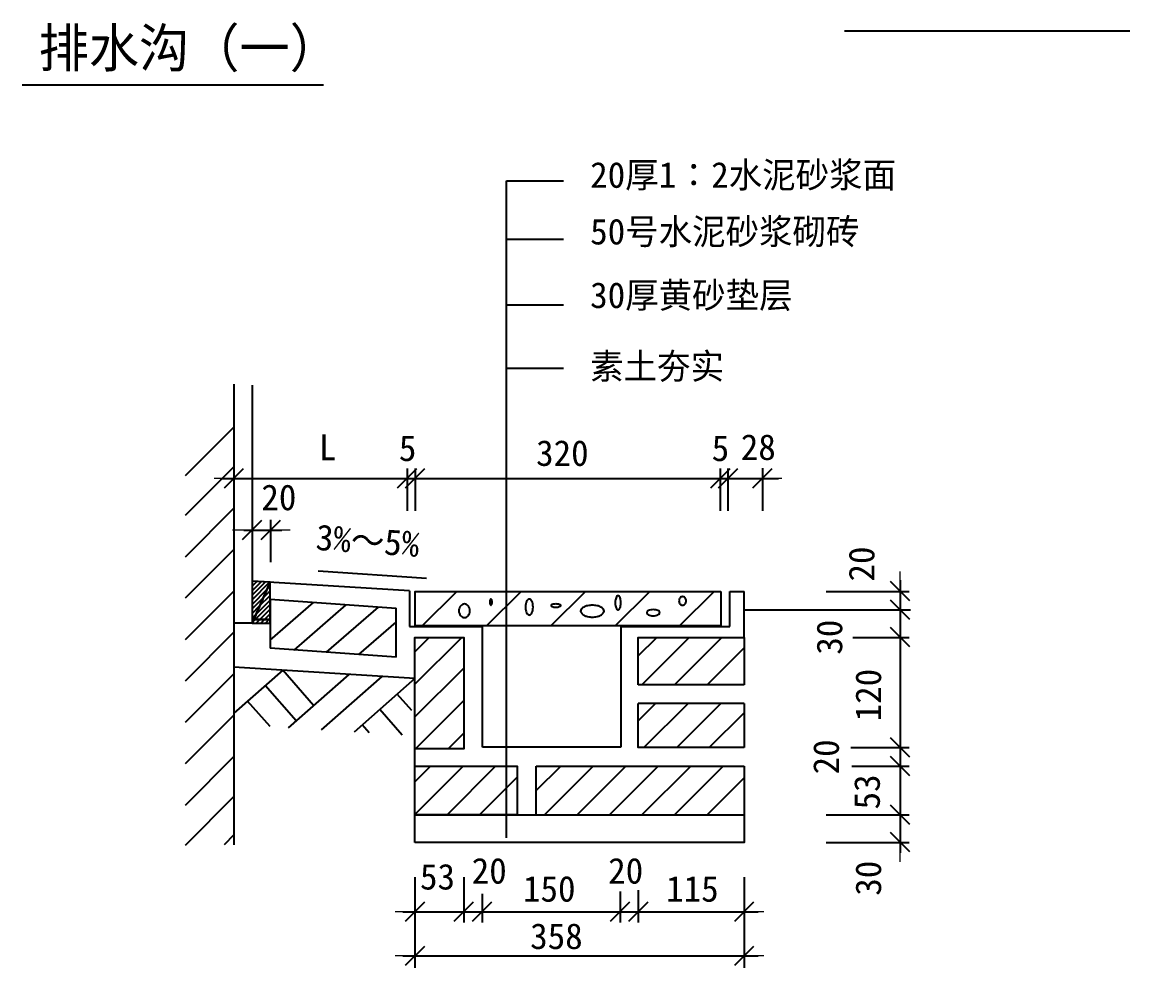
# Model space of a CAD drawing. Header units: metres. Extents: x 426 to 494, y -3 to 112.
# Drawn here: x 438.45 to 481.47, y 39.94 to 76.66 of the extents above; entities that cross this region are included whole.
import ezdxf

# ---------------------------------------------------------------- set-up
doc = ezdxf.new("R2010")
doc.units = ezdxf.units.M
doc.layers.add('zz-1', color=7, linetype='Continuous')
doc.layers.add('标注', color=2, linetype='Continuous')

# ---------------------------------------------------------------- blocks, each defined once
blk = doc.blocks.new('_ArchTick')
at = {"color": 3, "lineweight": 15}
blk.add_line((-1.52, 0), (1.53, 0), dxfattribs=at)
at = {"color": 0, "linetype": 'ByBlock'}
blk.add_lwpolyline([(-0.74, -0.75), (0.76, 0.75)], dxfattribs=at)

msp = doc.modelspace()

# ---------------------------------------------------------------- hatches: boundary and pattern name
h = msp.add_hatch()
h.set_pattern_fill('SOLID')
h.paths.add_polyline_path([(448.08, 54.91), (447.38, 54.96), (447.38, 53.33), (447.38, 53.33), (448.08, 54.91)])
h = msp.add_hatch()
h.set_pattern_fill('SOLID')
h.paths.add_polyline_path([(447.38, 53.33), (448.08, 53.33), (448.08, 54.91), (448.08, 54.91), (447.38, 53.33)])
h = msp.add_hatch()
h.set_pattern_fill('SOLID')
h.paths.add_polyline_path([(447.38, 53.46), (447.38, 53.46), (448.08, 53.46), (447.38, 53.46), (447.38, 53.46)])

# ---------------------------------------------------------------- linework, layer by layer
for p, q in [((457.26, 58.14), (457.26, 70.5)), ((457.26, 70.5), (459.48, 70.5)), ((457.26, 68.24), (459.48, 68.24)), ((457.26, 65.69), (459.48, 65.69)), ((457.26, 63.23), (459.48, 63.23)), ((447.38, 62.57), (447.38, 53.46)), ((446.67, 60.93), (444.78, 59.04)), ((446.67, 59.4), (444.78, 57.5)), ((446.14, 58.94), (467.83, 58.94)), ((453.4, 59.33), (453.4, 57.68)), ((453.71, 59.33), (453.71, 57.68)), ((465.56, 59.33), (465.56, 57.68)), ((465.86, 59.33), (465.86, 57.68)), ((467.2, 59.34), (467.2, 57.68)), ((457.26, 44.99), (457.26, 58.44)), ((446.67, 57.79), (444.78, 55.89)), ((448.1, 57.34), (448.1, 55.69)), ((447.06, 56.94), (448.53, 56.94)), ((446.67, 56.18), (444.78, 54.29)), ((449.94, 55.35), (454.16, 55.07)), ((453.5, 54.58), (447.38, 54.96)), ((448.08, 53.46), (448.08, 54.92)), ((472.55, 54.99), (472.55, 44.41)), ((446.67, 54.57), (444.78, 52.68)), ((448.08, 54.25), (452.97, 53.9)), ((448.08, 54.25), (448.08, 52.35)), ((453.5, 54.58), (453.5, 53.19)), ((453.98, 53.22), (455.33, 54.56)), ((456.48, 53.22), (457.83, 54.56)), ((458.98, 53.22), (460.33, 54.56)), ((461.48, 53.22), (462.83, 54.56)), ((463.98, 53.22), (465.33, 54.56)), ((465.93, 54.56), (466.49, 54.56)), ((465.93, 53.19), (465.93, 54.56)), ((466.49, 52.77), (466.49, 54.56)), ((469.68, 54.56), (472.9, 54.56)), ((448.08, 52.66), (449.77, 54.13)), ((449.01, 52.28), (451.03, 54.04)), ((450.27, 52.2), (452.29, 53.95)), ((452.97, 52.01), (452.97, 53.9)), ((447.38, 53.46), (448.08, 53.46)), ((451.53, 52.11), (452.97, 53.36)), ((446.67, 52.97), (444.78, 51.07)), ((447.38, 53.33), (446.67, 53.33)), ((453.5, 53.19), (456.33, 53.19)), ((456.33, 48.51), (456.33, 53.19)), ((461.7, 53.19), (465.93, 53.19)), ((461.7, 53.19), (461.7, 48.51)), ((453.7, 50.95), (455.52, 52.77)), ((453.7, 52.21), (454.26, 52.77)), ((462.38, 52.05), (463.1, 52.77)), ((462.52, 50.93), (464.36, 52.77)), ((463.79, 50.93), (465.62, 52.77)), ((470.71, 52.77), (472.9, 52.77)), ((452.97, 52.01), (448.08, 52.35)), ((465.05, 50.93), (466.49, 52.37)), ((446.67, 51.36), (444.78, 49.47)), ((453.7, 51.17), (446.67, 51.61)), ((448.57, 51.5), (446.67, 49.83)), ((449.77, 50.13), (448.57, 51.5)), ((451.14, 51.33), (448.78, 49.26)), ((452.42, 51.25), (450.06, 49.18)), ((453.7, 49.69), (455.6, 51.58)), ((449.09, 49.53), (447.89, 50.9)), ((453.7, 51.17), (451.34, 49.09)), ((453.58, 49.93), (453.02, 50.57)), ((448.08, 49.31), (447.2, 50.3)), ((453.21, 48.97), (452.34, 49.97)), ((453.73, 48.45), (455.6, 50.32)), ((462.38, 49.53), (463.05, 50.2)), ((462.6, 48.49), (464.31, 50.2)), ((463.87, 48.49), (465.58, 50.2)), ((446.67, 49.75), (444.78, 47.86)), ((465.13, 48.49), (466.49, 49.84)), ((451.93, 49.06), (451.65, 49.37)), ((454.99, 48.45), (455.6, 49.05)), ((453.7, 47.77), (453.7, 48.45)), ((461.7, 48.51), (456.33, 48.51)), ((470.63, 48.49), (472.9, 48.49)), ((446.67, 48.15), (444.78, 46.25)), ((453.7, 45.9), (455.58, 47.77)), ((453.7, 47.16), (454.31, 47.77)), ((454.95, 45.88), (456.84, 47.77)), ((458.41, 47.77), (466.49, 47.77)), ((458.41, 46.82), (459.37, 47.77)), ((458.41, 45.88), (458.41, 47.77)), ((458.74, 45.88), (460.63, 47.77)), ((460, 45.88), (461.89, 47.77)), ((461.26, 45.88), (463.15, 47.77)), ((462.52, 45.88), (464.42, 47.77)), ((463.79, 45.88), (465.68, 47.77)), ((466.49, 47.77), (466.49, 45.88)), ((470.67, 47.77), (472.9, 47.77)), ((456.21, 45.88), (457.68, 47.35)), ((465.05, 45.88), (466.49, 47.32)), ((446.67, 46.59), (444.78, 44.69)), ((469.68, 45.88), (472.9, 45.88)), ((446.67, 45.11), (446.29, 44.72)), ((469.68, 44.81), (472.9, 44.81)), ((453.7, 43.46), (453.7, 39.94)), ((455.6, 43.46), (455.6, 41.7)), ((466.49, 43.46), (466.49, 39.94)), ((456.31, 42.81), (456.31, 41.7)), ((461.67, 42.91), (461.67, 41.7)), ((462.38, 42.95), (462.38, 41.7)), ((453.24, 42.12), (467.03, 42.12)), ((453.24, 40.4), (467.03, 40.4))]:
    msp.add_line(p, q)
for points in [[(446.67, 62.61), (446.67, 44.72)], [(448.08, 54.91), (447.38, 54.96), (447.38, 53.33), (447.38, 53.33), (448.08, 54.91)], [(447.38, 53.33), (448.08, 53.33), (448.08, 54.91), (448.08, 54.91), (447.38, 53.33)], [(465.59, 54.56), (465.59, 53.22), (453.72, 53.22), (453.72, 54.56), (465.59, 54.56)], [(466.49, 53.84), (472.95, 53.84)], [(447.38, 53.46), (447.38, 53.46), (448.08, 53.46), (447.38, 53.46), (447.38, 53.46)], [(453.7, 48.45), (453.7, 52.77), (455.6, 52.77), (455.6, 48.45), (453.7, 48.45)], [(462.38, 50.93), (462.38, 52.77), (466.49, 52.77), (466.49, 50.93)], [(466.49, 50.93), (462.38, 50.93)], [(466.49, 48.49), (462.38, 48.49), (462.38, 50.2)], [(466.49, 50.2), (462.38, 50.2)], [(466.49, 50.2), (466.49, 48.49)], [(453.7, 45.88), (453.7, 47.77), (457.68, 47.77), (457.68, 45.88), (453.7, 45.88)], [(466.49, 45.88), (466.49, 44.81), (453.7, 44.81)], [(453.7, 45.88), (466.49, 45.88)], [(453.7, 44.81), (453.7, 45.88)]]:
    msp.add_lwpolyline(points)
for points in [[(456.61, 54.14, 0.04), (456.61, 54.09, 0.05), (456.62, 54.06, 0.1), (456.64, 54.03, 0.2), (456.66, 54.02, 0.2), (456.67, 54.03, 0.1), (456.69, 54.06, 0.05), (456.7, 54.09, 0.04), (456.71, 54.14, 0.04), (456.7, 54.19, 0.05), (456.69, 54.23, 0.1), (456.67, 54.25, 0.2), (456.66, 54.26, 0.2), (456.64, 54.25, 0.1), (456.62, 54.23, 0.05), (456.61, 54.19, 0.04), (456.61, 54.14, 0.04)], [(458, 53.95, 0.05), (458.01, 53.82, 0.06), (458.04, 53.73, 0.1), (458.1, 53.66, 0.18), (458.15, 53.64, 0.18), (458.19, 53.66, 0.1), (458.25, 53.73, 0.06), (458.28, 53.82, 0.05), (458.29, 53.95, 0.05), (458.28, 54.08, 0.06), (458.25, 54.17, 0.1), (458.19, 54.24, 0.18), (458.15, 54.26, 0.18), (458.1, 54.24, 0.1), (458.04, 54.17, 0.06), (458.01, 54.08, 0.05), (458, 53.95, 0.05)], [(461.48, 54.12, 0.04), (461.49, 54, 0.05), (461.52, 53.92, 0.1), (461.56, 53.86, 0.21), (461.59, 53.84, 0.21), (461.63, 53.86, 0.1), (461.67, 53.92, 0.05), (461.69, 54, 0.04), (461.7, 54.12, 0.04), (461.69, 54.23, 0.05), (461.67, 54.31, 0.1), (461.63, 54.38, 0.21), (461.59, 54.39, 0.21), (461.56, 54.38, 0.1), (461.52, 54.31, 0.05), (461.49, 54.23, 0.04), (461.48, 54.12, 0.04)], [(463.96, 54.19, 0.09), (463.97, 54.12, 0.09), (464, 54.07, 0.1), (464.05, 54.03, 0.11), (464.1, 54.02, 0.11), (464.15, 54.03, 0.1), (464.2, 54.07, 0.09), (464.23, 54.12, 0.09), (464.24, 54.19, 0.09), (464.23, 54.25, 0.09), (464.2, 54.31, 0.1), (464.15, 54.34, 0.11), (464.1, 54.36, 0.11), (464.05, 54.34, 0.1), (464, 54.31, 0.09), (463.97, 54.25, 0.09), (463.96, 54.19, 0.09)], [(455.84, 53.8, 0.08), (455.82, 53.91, 0.09), (455.78, 53.99, 0.1), (455.71, 54.05, 0.12), (455.63, 54.07, 0.12), (455.55, 54.05, 0.1), (455.47, 53.99, 0.09), (455.43, 53.91, 0.08), (455.41, 53.8, 0.08), (455.43, 53.7, 0.09), (455.47, 53.62, 0.1), (455.55, 53.56, 0.12), (455.63, 53.54, 0.12), (455.71, 53.56, 0.1), (455.78, 53.62, 0.09), (455.82, 53.7, 0.08), (455.84, 53.8, 0.08)], [(459.18, 54.07, 0.03), (459.1, 54.06, 0.04), (459.04, 54.05, 0.09), (459, 54.03, 0.24), (458.99, 54.01, 0.24), (459, 53.99, 0.09), (459.04, 53.97, 0.04), (459.1, 53.95, 0.03), (459.18, 53.95, 0.03), (459.26, 53.95, 0.04), (459.31, 53.97, 0.09), (459.36, 53.99, 0.24), (459.37, 54.01, 0.24), (459.36, 54.03, 0.09), (459.31, 54.05, 0.04), (459.26, 54.06, 0.03), (459.18, 54.07, 0.03)], [(460.6, 54.02, 0.05), (460.41, 54, 0.06), (460.27, 53.95, 0.1), (460.17, 53.87, 0.17), (460.14, 53.79, 0.17), (460.17, 53.72, 0.1), (460.27, 53.63, 0.06), (460.41, 53.58, 0.05), (460.6, 53.56, 0.05), (460.78, 53.58, 0.06), (460.92, 53.63, 0.1), (461.02, 53.72, 0.17), (461.05, 53.79, 0.17), (461.02, 53.87, 0.1), (460.92, 53.95, 0.06), (460.78, 54, 0.05), (460.6, 54.02, 0.05)], [(462.71, 53.73, 0.18), (462.72, 53.69, 0.1), (462.78, 53.65, 0.06), (462.86, 53.62, 0.05), (462.96, 53.61, 0.05), (463.06, 53.62, 0.06), (463.14, 53.65, 0.1), (463.2, 53.69, 0.18), (463.21, 53.73, 0.18), (463.2, 53.77, 0.1), (463.14, 53.82, 0.06), (463.06, 53.84, 0.05), (462.96, 53.85, 0.05), (462.86, 53.84, 0.06), (462.78, 53.82, 0.1), (462.72, 53.77, 0.18), (462.71, 53.73, 0.18)]]:
    msp.add_lwpolyline(points, format="xyb")
at = {"layer": 'zz-1'}
for p, q in [((470.39, 76.32), (481.47, 76.32)), ((438.45, 74.23), (450.16, 74.23))]:
    msp.add_line(p, q, dxfattribs=at)

# ---------------------------------------------------------------- block references
at = {"layer": '标注', "xscale": 0.5, "yscale": 0.5, "zscale": 0.5}
for p, rotation in [((446.67, 58.94), 180), ((453.4, 58.94), 180), ((453.71, 58.94), 180), ((465.56, 58.94), 180), ((465.86, 58.94), 180), ((467.2, 58.94), 180), ((447.38, 56.94), 180), ((448.1, 56.94), 180), ((472.55, 54.56), 90), ((472.55, 53.84), 90), ((472.55, 52.77), 90), ((472.55, 48.49), 90), ((472.55, 47.77), 90), ((472.55, 45.88), 90), ((472.55, 44.81), 90), ((453.7, 42.12), 180), ((455.6, 42.12), 180), ((456.31, 42.12), 180), ((461.67, 42.12), 180), ((462.38, 42.12), 180), ((466.49, 42.12), 180), ((453.7, 40.4), 180), ((466.49, 40.4), 180)]:
    msp.add_blockref('_ArchTick', p, dxfattribs=dict(at, rotation=rotation))

# ---------------------------------------------------------------- texts
for s, height, p in [('排水沟（一）', 1.5, (439.09, 74.91)), ('20厚1∶2水泥砂浆面', 1, (460.51, 70.23)), ('50号水泥砂浆砌砖', 1, (460.51, 68.03)), ('30厚黄砂垫层', 1, (460.51, 65.56)), ('素土夯实', 1, (460.51, 62.8)), ('L', 1, (449.97, 59.65)), ('5', 1, (453.08, 59.62)), ('320 ', 1, (458.41, 59.43)), ('5', 1, (465.23, 59.62)), ('28', 1, (466.36, 59.66)), ('20 ', 1, (447.74, 57.71)), ('53', 1, (453.9, 42.98)), ('20 ', 1, (455.91, 43.21)), ('20 ', 1, (461.21, 43.21)), ('150', 1, (457.9, 42.51)), ('115', 1, (463.46, 42.51)), ('358', 1, (458.18, 40.67))]:
    msp.add_text(s, height=height).set_placement(p)
for s, rotation, p in [('3%～5%', 356.12, (449.83, 56.17)), ('20', 90, (471.55, 54.94)), ('30', 90, (470.3, 52.1)), ('120', 90, (471.81, 49.51)), ('20', 90, (470.17, 47.45)), ('53 ', 90, (471.76, 46.09)), ('30', 90, (471.81, 42.74))]:
    msp.add_text(s, height=1, rotation=rotation).set_placement(p)

doc.saveas('drawing.dxf')
